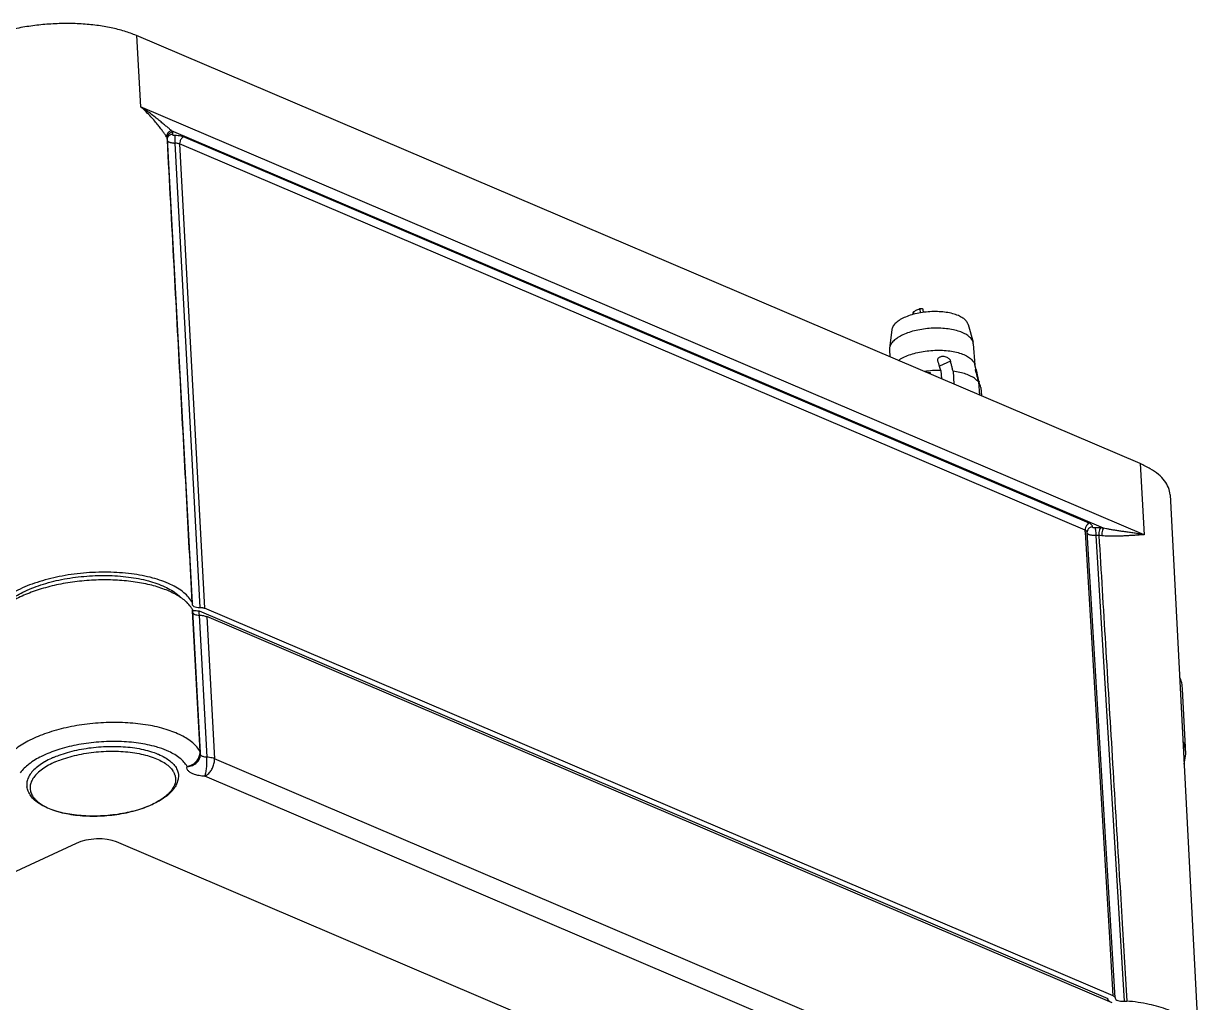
# Model space of a CAD drawing. Header units: millimetres. Extents: x -308 to 1490, y -1725 to -1095.
# Drawn here: x -212.3 to -130.4, y -1544.7 to -1476.4 of the extents above; entities that cross this region are included whole.
import ezdxf

# ---------------------------------------------------------------- set-up
doc = ezdxf.new("R2010")
doc.units = ezdxf.units.MM

# ---------------------------------------------------------------- blocks, each defined once
blk = doc.blocks.new('*u2')
for p, q in [((-4.15292887881094, 7.313991239446068), (60.75880469448907, 37.3170455113459)), ((-66.28052730321099, 32.51888327004599), (-6.968791031810838, 7.207638637946047)), ((-76.34698267971089, 29.60070817324595), (-13.13255616191088, 2.623993032946146)), ((-77.02048978531093, 28.3805882922461), (-13.80606326741088, 1.403873151946073)), ((-80.46003213971096, -17.00657412665396), (-82.44421934441095, 21.00343083184612)), ((-77.12207821461095, 12.89598843654608), (-77.44659120581093, 18.31653596384604)), ((-75.28934726881096, -14.17816738865395), (-77.24934895131094, 18.31785382744602)), ((-76.63153199071087, 18.09654770344605), (-76.6318596366109, 18.10877581534601)), ((-76.6314523699109, 18.08603792744589), (-76.63153199071087, 18.09654770344605)), ((-76.63146577221084, 18.08603699584592), (-74.67258417861092, -14.40862923405393)), ((-76.42106108501093, 18.43703907174586), (-13.27395619581091, -8.51094660765375)), ((-76.13288067061092, 18.31405833584586), (-76.12679179921088, 18.12504602654599)), ((-12.73903079041088, -8.925639494254028), (-76.12679179921088, 18.12504602654599)), ((-76.50103433561094, 17.95044116524605), (-13.11692939701095, -9.098684130053925)), ((-76.50103433561094, 17.95044116524605), (-76.25502095401089, 13.86947846294606)), ((-76.25502095401089, 13.86947846294606), (-74.55077789101085, -14.40114784145408)), ((-81.44082434381096, 1.781933557445882), (-81.57150788671095, 1.058559305045947)), ((-81.57172191901088, 1.062515098245967), (-81.33625179471085, -3.440075108753945)), ((-13.27395619581091, -8.51094660765375), (-13.80606326741088, 1.403873151946073)), ((-12.74056597051083, -8.614660026853926), (-13.27223238351087, 1.294796159846101)), ((-12.82910855601097, 0.9936717073460386), (-12.29699016101097, -8.91965305925396)), ((-12.80371304071093, 1.277362456546143), (-12.80376270571094, 1.277152288746038)), ((-12.80371304071093, 1.277362456546143), (-12.79881486201089, 1.29717359884603)), ((-12.8026231688109, 0.9051048671460649), (-12.2736823693109, -8.91839800855405)), ((-12.75545217621095, -8.613029143554058), (-12.74860038591089, -8.743509622453985)), ((-12.74860038591089, -8.743509622453985), (-12.73903079041088, -8.925639494254028)), ((-12.2736823693109, -8.91839800855405), (-12.26860624151084, -9.012666413554143)), ((-11.37789519131093, -41.50207289265381), (-13.11692939701095, -9.098684130053925)), ((-11.0441113262109, -41.55128780035398), (-12.78301089171089, -9.150766884354198)), ((-12.26800012311094, -9.460360267553824), (-10.52866160131089, -41.86237726095396)), ((-12.26799890971085, -9.46036018535392), (-12.26046645791087, -9.416109183153822)), ((-12.25556283481092, -9.503692624053883), (-12.26799890971085, -9.46036018535392)), ((-12.26046645791087, -9.416109183153822), (-12.25243405421088, -9.365886976753927)), ((-78.37233918671097, -19.18858348545382), (-78.65529740681097, -14.22395954265403)), ((-78.65529740681097, -14.22395954265403), (-8.647281346710884, -44.09983457355384)), ((-75.81069799091085, -14.6841211827541), (-10.81829937991085, -42.41958475015394)), ((-74.67272910601093, -14.38587080965408), (-74.67272409701093, -14.38595443305394)), ((-74.67256421911088, -14.40843108445392), (-74.67241876411083, -14.43301766795389)), ((-74.67243938261083, -14.43343822115412), (-74.67241876411083, -14.43301766795389)), ((-74.55077789101085, -14.40114784145408), (-74.54927889721091, -14.42601371625392)), ((-74.54927889721091, -14.42601371625392), (-74.5419954396109, -14.54683445485398)), ((-74.5419954396109, -14.54683445485398), (-11.37789519131093, -41.50207289265381)), ((-74.8113982819109, -15.03488240725392), (-11.64731231981091, -41.99011474835402)), ((-78.37233918671097, -19.18858348545382), (-8.364397403710882, -49.06442681855378)), ((-67.2570570278109, -24.50823436125393), (-67.29968895181094, -23.91382972575411)), ((-67.09423554711088, -24.88716780915411), (-67.15976258371086, -23.97354321165403)), ((-67.12515563671093, -24.96549995095393), (-67.14376257541096, -24.90152175925391)), ((-67.05966038481085, -25.18924316725406), (-67.02312837931083, -25.17235759545383)), ((-65.32303462001084, -25.64302664545403), (-65.38856165661093, -24.729402048054)), ((-64.46400941201091, -25.70016560315389), (-64.5066413359109, -25.10576096765385)), ((-66.96839863371088, -25.59074413995404), (-66.97197304641088, -25.57323920945396)), ((-66.82638964591092, -26.11871767915409), (-66.92221353321088, -25.76763112555409)), ((-66.73495933421088, -27.54789263245402), (-66.84140967421092, -26.06368620315379)), ((-65.15007227061085, -26.33532930235378), (-64.38326937791089, -25.98090295235397)), ((-63.75088292441092, -25.42828037505387), (-63.74458955041098, -25.51602707595384)), ((-63.74458955041098, -25.51602707595384), (-63.64908781161091, -25.47172137285406)), ((-60.88039810741088, -27.1279914508541), (-60.91552202511093, -26.6382687829539)), ((-66.37390663641088, -28.9009144125539), (-66.71556067091092, -27.66026920745389)), ((-61.04466551641087, -28.518690270354), (-60.88356095461097, -27.24198618395394)), ((-60.88356095461097, -27.24198618395394), (-60.88039810741088, -27.1279914508541)), ((-63.25653556671091, -29.74433201965394), (-63.24242097681088, -29.94112768185414)), ((-63.01787350681093, -29.98477311015404), (-63.03777552561098, -29.70728499425377)), ((-62.56367752871085, -29.774837774454), (-62.57580067951096, -29.60580817505388)), ((-62.54752687521091, -29.59821835355388), (-62.53781009451097, -29.73369662755385)), ((-10.52120142931096, -41.76920964285409), (-10.51621065301094, -41.86202060425398)), ((-10.53666863971091, -41.93424698535409), (-10.5416094374109, -41.94890589275383)), ((-10.52862611131093, -41.86268816085385), (-10.53666863971091, -41.93424698535409)), ((-10.5286514692109, -41.86256282865406), (-10.51358513071091, -41.910846384754)), ((-10.51621065301094, -41.86202060425398), (-10.51358510491093, -41.91084651635401)), ((-8.364397403710882, -49.06442681855378), (-8.647281346710884, -44.09983457355384))]:
    blk.add_line(p, q)
for centre, radius, start, end in [((-6.780453551410915, -1.278977972853909), 6.4656046677, 114.3614848537005, 114.8063857750981), ((-6.863064763810939, -0.9817761575538952), 6.148827012100001, 114.8059643794983, 115.2631591184003), ((-10.04159722321094, 2.860343055845988), 1.0545880646, 196.1759634322978, 200.8730234732974), ((-2.161620590910957, 3.480831343246109), 1.2233641524, 337.6833989452995, 341.7855628023033), ((-9.835322653010849, 2.955657958545999), 1.2821807145, 209.6811493906947, 210.8858888251038), ((-9.800149854710867, 2.976875381046057), 1.3232572524, 210.8925291401987, 213.2790251042021), ((-5.261520167810886, 7.44550487794595), 6.3536827957, 293.7165671308994, 294.8031370155027), ((-11.82998285121096, 1.047265580746171), 1.0005620807, 177.2298847383991, 183.0704457925061), ((-11.83075817691088, 1.047285303446188), 0.9997867079, 171.3786563415948, 177.2288663251022), ((-12.63692155721094, 1.004259239846078), 0.1924768851, 183.1532229694971, 195.6205992118924), ((-11.82984432951082, 1.047124944046118), 1.0007142681, 166.698623491406, 171.3774220191989), ((-11.97034129011092, 0.9485090880461939), 0.8334128954000001, 177.1440058318002, 182.9853199023977), ((-5.225312954610899, 7.416886385246016), 6.6529201138, 293.4596448252003, 294.8010007062993), ((-4.920872512710844, 7.659912893645924), 7.1627688422, 295.8912249440021, 296.2726406767975), ((-7.67142825111091, 7.714698394046081), 7.4329541047, 252.1263105606008, 255.0465906821954), ((-12.67322874701097, -11.26582215535382), 2.3411076002, 86.22471748019937, 91.61063761819953), ((-12.61197150281089, -10.70021095705397), 1.7716727714, 79.43831588690068, 80.23793929699629), ((-10.60047030261092, -8.056078417053868), 1.9229503649, 209.8319974301011, 216.1443302300029), ((-9.884076810410875, -7.434270034354086), 2.8735785823, 226.3342221871983, 227.209512747194), ((-74.07305748061083, 0.9671299287460897), 15.7474146059, 263.6648252970992, 264.4242064149994), ((-74.03996219321095, 0.7369429220461825), 14.9874307722, 263.664823165601, 264.424294049502), ((-74.78494872491092, -14.392769728654), 0.1124204751, 3.51794343019228, 9.947863377093599), ((25.02989984188912, 1.86394282004585), 95.98111344200001, 195.9479645880014, 196.1922842046977), ((13.56335707328913, -1.467405904953921), 84.0404456624, 196.2366066110986, 196.395547931093), ((29.23885230038911, 1.078536514646203), 97.45422094610001, 195.9490454552935, 196.1127969499991), ((-64.44646921051083, -18.43031128055395), 7.269840898200001, 269.8617609753975, 278.8694669784047), ((19.44561783458914, -1.755047367454154), 87.2592899679, 196.1099315611063, 196.3926161421008), ((-66.1703333398109, -27.50962944065395), 0.5656727169, 183.8768206028033, 195.4448361687036), ((-11.02103205901096, -42.86498341815377), 1.3138983328, 88.07621142400066, 91.00648016850096), ((-9.013618989310885, -41.22887179365398), 2.1620986018, 210.564902565099, 213.4164928686012), ((-10.84349608051082, -41.92792827305402), 0.3303580345, 355.5178855897003, 2.962244326792826), ((-8.76518290591082, -40.87885755155412), 2.030249116, 210.5510969276, 212.4717260822945), ((-8.71212454591091, -40.84529917795408), 2.0930290849, 212.4669516639067, 213.4077887095985), ((8.281045027789105, -29.6616229612539), 22.4361455286, 213.3554123217993, 213.8293263262001)]:
    blk.add_arc(centre, radius, start, end)
for centre, major_axis, ratio, start_param, end_param in [((-5.497041737310951, 7.891183097346129), (1.994874949699996, 0.1435373561999999), 0.4420480498, -2.4317938735, -0.8637366023999999), ((-64.10310706411087, -23.21886974525387), (3.223578586600001, -0.9112749846), 0.6589888937999999, -1.2770624017, -1.210031497)]:
    blk.add_ellipse(centre, major_axis=major_axis, ratio=ratio, start_param=start_param, end_param=end_param)
for points, start_tangent, end_tangent in [([(-82.44317479341089, 21.00280170844599), (-82.42674005771084, 20.84375552174606), (-82.10146678551098, 20.11963153184615), (-81.39204586911092, 19.47209897354605), (-80.33797188811093, 18.93720699694586), (-78.99792679651091, 18.5447338738461), (-77.44659081791087, 18.31653590754604)], (0.04506708506125916, -0.9989839627562003), (0.9962731814150693, -0.08625397378148159)), ([(-77.24934913941092, 18.31785382674593), (-77.34967001911093, 18.31273816114617), (-77.44659081791087, 18.31653590754604)], (-0.9954549273281472, -0.09523385772986984), (-0.9962731814227995, 0.086253973692195)), ([(-76.81002755421093, 18.27747506394599), (-77.01490957111093, 18.3186183551461), (-77.24934913941092, 18.31785382674593)], (-0.9474590835758351, 0.3198769840886317), (-0.9954549273335094, -0.09523385767382196)), ([(-76.63171676431091, 18.10878668434611), (-76.6751649465109, 18.19838191014605), (-76.81002755421093, 18.27747506394599)], (-0.0758558385245035, 0.9971187952103523), (-0.9474590835522061, 0.3198769841586196)), ([(-76.50103433561094, 17.95044116524605), (-76.55798484561092, 17.98064168954625), (-76.59966386061092, 18.01593801244599), (-76.62451194901098, 18.05510074624613), (-76.6314389255109, 18.08603878674603)], (-0.9197507173127464, 0.3925030165523429), (-0.06378922141775172, 0.997963393732915)), ([(-76.20828523551097, 18.31381993764626), (-76.24483072341093, 18.34703434004587), (-76.3141571046109, 18.39489025954617)], (-0.6993426877542418, 0.714786545120061), (-0.8618173249433984, 0.5072187875339447)), ([(-76.14486596631093, 18.22256305084602), (-76.17609666531087, 18.27612626574592), (-76.20828523551097, 18.31381993764626)], (-0.3979707606366865, 0.9173980998880789), (-0.6993426877450086, 0.7147865451290948)), ([(-75.49615450011095, -14.17957753965402), (-75.95290852261087, -6.586303420953755), (-76.4240634836109, 1.256509234246096), (-76.91866605581083, 9.50137705044608), (-77.12207821461095, 12.89598843654608)], (-0.06007562347222049, 0.9981938286046574), (-0.05979423023045536, 0.9982107242617401)), ([(-9.447464788510956, 4.610936693846043), (-8.943307264910914, 4.815782622546067), (-8.346017403510928, 5.008070812046071), (-7.711557528010985, 5.164668792446037), (-7.049991541710938, 5.283812218046023), (-6.371835954210951, 5.364016354146088), (-5.68787616241093, 5.404184628645908), (-5.008985587310917, 5.403659839545981), (-4.345918807510884, 5.362230591746084), (-3.709123473810905, 5.280087791046071), (-3.10860101001083, 5.157730268946125), (-2.553898720810935, 4.995836848145927), (-2.054398296010845, 4.795214105145988), (-1.620149523410987, 4.557244596446026), (-1.262755165910903, 4.28566763124627), (-0.9933014725108933, 3.989075912846147), (-0.8153215140108614, 3.678004270446081), (-0.724885732310895, 3.359770851845951)], (0.9109567398250089, 0.4125019008045794), (0.1495291042883003, -0.9887573246104115)), ([(-0.9995551542109524, 3.098439174846135), (-0.9447555788109412, 3.407267621746087), (-0.9844881730108455, 3.711095422146172), (-1.118012793810863, 4.004262839146122), (-1.342842130010922, 4.281308718246237), (-1.654788036510922, 4.537072219045967), (-2.048039551310922, 4.76678895144596), (-2.515271142810889, 4.966179727246072), (-3.047779170510921, 5.131530273746193), (-3.635644017310938, 5.259760422946101), (-4.267914873410859, 5.348481489846108), (-4.932813729010945, 5.396040768845978), (-5.617954776710917, 5.401552320645806), (-6.310575134810847, 5.364913475345929), (-6.997772596710888, 5.286806745345984), (-7.666745973910906, 5.168687111246072), (-8.30503355811095, 5.012754918246173), (-8.900745259310838, 4.821914888246056), (-9.442784095710863, 4.599722009846118)], (0.3121256743681813, 0.9500408219651448), (-0.907726234779761, -0.4195629663025067)), ([(-11.29137657781087, 2.601920379646117), (-11.25436178741086, 2.901616738146004), (-11.14379342081088, 3.207453119546244), (-10.95448778601087, 3.514761711246138), (-10.68697416391092, 3.813965140146138), (-10.34847738461087, 4.095896924346107), (-9.947852151510915, 4.355442755246031), (-9.493119030010917, 4.590050031946021)], (0.006893039470127825, 0.9999762427212275), (0.9077262347742936, 0.4195629663143357)), ([(-11.0544348241109, 2.566547242246088), (-11.09416741831092, 2.870375042745991), (-11.03936784291091, 3.17920348964617), (-10.89105691041084, 3.487279693345954), (-10.65199737281091, 3.788864777046001), (-10.32664245691092, 4.078340781346014), (-9.921052909210971, 4.350315315946091), (-9.48723935721091, 4.578959524646052)], (-0.2781285300284047, 0.9605438671837111), (0.9043494320434532, 0.4267928124543378)), ([(-1.972968132510914, 1.616006428545916), (-1.955500839810952, 1.626155294346063), (-1.545617919710935, 1.896543765746173), (-1.211990727710941, 2.184103071946083), (-0.9603277176108804, 2.483912993446211), (-0.7949349132109091, 2.790843699546258), (-0.7186422313109233, 3.099643520746213), (-0.7249189919108403, 3.359766449646031)], (0.865653111524071, 0.5006442754178806), (-0.14857075960001, 0.9889017794462077)), ([(-13.13255616191088, 2.623993032946146), (-13.35475718031091, 2.476983061146029), (-13.5495233516109, 2.258283409846172), (-13.69822198481086, 1.988773769146064), (-13.78651968321094, 1.69447018364599), (-13.80606326181089, 1.403873149546143)], (-0.9077262347667667, -0.4195629663306201), (0.0568880216132267, -0.9983805652139536)), ([(-13.13255616191088, 2.623993032946146), (-13.20500673751087, 2.387996733546061), (-13.2569491119109, 2.053077835946169), (-13.28059066801086, 1.669493807546132), (-13.27238530461091, 1.294798783646002)], (-0.389141054082204, -0.9211781803906296), (0.07543632782526954, -0.9971506207410386)), ([(-13.13255616191088, 2.623993032946146), (-12.73449545461096, 2.585084199045923), (-12.42576906351098, 2.511534581346041), (-12.19548325921085, 2.415428519645957), (-12.02108153901088, 2.29269318304614), (-11.90819369351095, 2.132300836546165), (-11.89475695151089, 1.942543630045975)], (0.9994139113001849, -0.03423205953001575), (-0.2302068004657976, -0.9731417312084096)), ([(-9.804722413910895, 1.05311184864604), (-9.906901476510825, 1.095342911145963), (-10.33917731741087, 1.309511312646009), (-10.69724864721093, 1.550894837046144), (-10.97498876601082, 1.815363345345986), (-11.16764546341085, 2.098391707946121), (-11.27192232991092, 2.395137231046192), (-11.29129119661093, 2.601921583246167)], (-0.9283987768462312, 0.3715854022299879), (0.006151576087018297, 0.9999810788768184)), ([(-10.9492741749109, 2.32075687054612), (-11.02697513391092, 2.484595322646101)], (-0.4951410302721279, 0.8688126150908815), (-0.3558513979627256, 0.9345425525720987)), ([(-2.596138901510926, 1.677920654646186), (-2.117870087910887, 1.927327348545987), (-1.712280540310871, 2.199301883145836), (-1.386925624410878, 2.488777887446076), (-1.14786608681095, 2.790362971145896), (-1.029886737910942, 3.016290348645953)], (0.9077262347823521, 0.4195629662969009), (0.3792846353373713, 0.9252800470111724)), ([(-11.89475695141084, 1.942543629746069), (-12.26628136881084, 1.871658030545859), (-12.57271115331093, 1.677616086546095), (-12.7682687094109, 1.38940575454626), (-12.79968721061084, 1.292995201745953)], (-0.9999759083084063, -0.006941383347577), (-0.2484785845480482, -0.9686373898528792)), ([(-11.89475695131091, 1.942543629846114), (-12.18855756811092, 1.851439120345958), (-12.44808683051087, 1.68332824254594), (-12.64849259311097, 1.454295178746179)], (-0.9870521664770203, -0.1603995656260352), (-0.5444176205327129, -0.8388143146450824)), ([(-11.89475695151089, 1.942543630045975), (-11.41227761381094, 1.383715827046217), (-10.62782007061094, 0.9031911678459892), (-9.95274760851089, 0.6404925225460829)], (0.4830683957863662, -0.8755826203119766), (0.951511616733989, -0.3076128138102678)), ([(-2.705989370110842, 1.628413903046066), (-3.138177737810906, 1.455727776145977), (-3.733889439010909, 1.264887746146087), (-4.372177023210838, 1.108955553246233), (-5.041150400410856, 0.9908359191458658), (-5.728347862410942, 0.9127291891459208), (-6.420968220510872, 0.8760903438460446), (-7.106109268110913, 0.881601895546055), (-7.77100812381093, 0.9291611746461967), (-8.403278979910851, 1.017882241545976), (-8.991143826710982, 1.146112390746111), (-9.52365185431097, 1.311462937246006), (-9.990883445810937, 1.51085371304589), (-10.38413496071087, 1.74057044544611), (-10.69608086721098, 1.996333946246068), (-10.90640389041084, 2.250781885345987)], (-0.9155192647120802, -0.4022741303403092), (-0.5485874895251115, 0.8360931564942602)), ([(-1.750322602610936, 1.23707312034594), (-0.8613526070108719, 1.780551661246136), (-0.2606967834109355, 2.380091156446042)], (0.8966949535602255, 0.4426490260461724), (0.5869936555254941, 0.809591531806514)), ([(-81.57144536851092, 1.058815638346005), (-81.56318376381091, 0.9518876723459471), (-81.4558770609109, 0.442123688446145), (-81.36733080581087, 0.1975558592459947)], (0.05310979154138424, -0.9985886791078852), (0.3780251132931088, -0.9257953411633331)), ([(-13.80606326181089, 1.403873149546143), (-13.65077331671091, 1.350619542246022), (-13.47027679741097, 1.313729235246001), (-13.27238530461091, 1.294798783646002)], (0.9177761978804148, -0.3970980365151281), (0.9988914655279895, -0.04707271072867857)), ([(-13.27223238351087, 1.294796159846101), (-13.12341385501088, 1.283145345846151), (-13.01236383191087, 1.258537934346123), (-12.93312831851097, 1.226372895146142), (-12.87103927441092, 1.182646097745874), (-12.82894222931088, 1.122022545446043)], (0.999919386786161, -0.01269724100693406), (0.3489142648365592, -0.9371546488139316)), ([(-12.82228946671091, 0.9524317428458744), (-12.8026231706109, 0.9051048696460384)], (0.2684961328253193, -0.9632807621134395), (0.4863482792008124, -0.8737650435434053)), ([(-12.77055984081096, 1.186302342346153), (-12.80271902031097, 0.9900346041458761)], (-0.2694864816193956, -0.9630041724854567), (-0.04938035615147916, -0.9987800460693803)), ([(-12.8026231688109, 0.9051048671460649), (-12.29650723041084, 0.3012774002459082), (-11.49631254841086, -0.2230243880540002), (-10.43905422851083, -0.6435471939539639), (-9.17364147741091, -0.9408374916538378), (-7.758609045010985, -1.101143482853786), (-6.259415523710913, -1.117049426653921), (-4.745411461610843, -0.9878195812539161), (-3.286632488910868, -0.7194318876538546), (-1.950560914510902, -0.3243018849539112), (-0.7990000037108302, 0.1792927964461342), (0.1147786709890397, 0.768055747946164), (0.7485056983890672, 1.414751785845965)], (0.4830683949918205, -0.8755826207503359), (0.5869936546737223, 0.8095915324240905)), ([(-12.64849259311097, 1.454295178746179), (-12.77055984081096, 1.186302342346153)], (-0.5444176205599305, -0.8388143146274174), (-0.2694864815952838, -0.9630041724922042)), ([(-2.576765122410848, 1.313892003746105), (-2.974796264010934, 1.1550235860459), (-3.566768340810881, 0.9623415431460671), (-4.200413701610955, 0.8028147941458883), (-4.864890498710906, 0.6791728859461728), (-5.548829349810944, 0.5935313658460473), (-6.240527871510835, 0.5473555840460449), (-6.928150910410864, 0.5414356209462312), (-7.599933045610896, 0.5758727688460112), (-8.244379898510829, 0.650077798446091), (-8.85046480481094, 0.7627810411458995), (-9.407817483810845, 0.9120541132460858), (-9.804722413910895, 1.05311184864604)], (-0.9172991117236948, -0.3981988694495764), (-0.928398776854755, 0.3715854022086913)), ([(-9.589379463110959, 0.5334540818462301), (-8.3522204968109, 0.2939969526460118), (-6.985739504010894, 0.198385267545973), (-5.56486998781088, 0.2518235562461086), (-4.16826385871093, 0.4513549842458815), (-2.872520523810977, 0.7860724456459138), (-1.793149128010896, 1.216109365046123)], (0.9659498179168513, -0.2587294905232145), (0.8996217585305615, 0.4366700030668241)), ([(-2.434626277610846, 1.377564079646163), (-1.972968132510914, 1.616006428545916)], (0.9077262348025309, 0.4195629662532439), (0.8656531115595631, 0.5006442753565117)), ([(-81.33619500921088, -3.440075559154138), (-81.31632699181091, -3.644307285653895), (-81.20265661481096, -4.116835302953859), (-81.13196991761095, -4.307042468054078)], (0.05217962319008625, -0.9986377155524124), (0.3772734128702036, -0.9261019230847483)), ([(-12.74056597051083, -8.614660026853926), (-13.03091865611088, -8.582847872253978), (-13.27395619581091, -8.51094660765375)], (-0.9994089569836505, 0.03437639743853378), (-0.9197507172657932, 0.3925030166623681)), ([(-12.58127567911095, -8.631006888354023), (-12.74056597051083, -8.614660026853926)], (-0.9845808521505982, 0.1749301162704756), (-0.9994089569780104, 0.03437639760250823)), ([(-12.3020453150109, -8.780600114454046), (-12.34949920051088, -8.72322265445382), (-12.44604456611091, -8.667925662553898), (-12.58127567911095, -8.631006888354023)], (-0.4435873819401858, 0.8962311278813362), (-0.9845808521302746, 0.1749301163848657)), ([(-12.31157205601096, -8.954191317654022), (-12.39716150141089, -8.941492587353878), (-12.51908216611093, -8.929794837953978)], (-0.9855141040406254, 0.169593486717513), (-0.9977589893503503, 0.06691038163519654)), ([(-12.29695619591087, -8.9196513733541), (-12.29502238121097, -8.93870932835398), (-12.26860624131098, -9.012666413953866)], (0.05164771859843286, -0.9986653659577753), (0.4963312121321318, -0.8681332431507556)), ([(-12.25556283481092, -9.503692624053883), (-11.68027195331092, -10.18303122535394), (-10.74382155011097, -10.76205110125375), (-9.498363605210898, -11.2084829050541), (-8.013234708010827, -11.49747307675398), (-6.371114307410949, -11.6129330781539), (-4.663421819710834, -11.54843506715406), (-2.985227176010881, -11.30756974985388), (-1.429958103110835, -10.90374647855401), (-0.08419886361082263, -10.35944672985397), (0.9771300224891775, -9.704972525154062), (1.694917388589033, -8.976795396453781)], (0.4703344314812546, -0.8824882563316099), (0.5769345550780929, 0.8167903765084669)), ([(1.211454618289167, -8.933625280553997), (0.5449200835890906, -9.61055159305397), (-0.4441078004109613, -10.22062800155391), (-1.691320581110972, -10.72525938555395), (-3.143388436410874, -11.102330224654), (-4.696799421910896, -11.32533026585406), (-6.292132831110962, -11.38558458325406), (-7.812142875510858, -11.27866490825409), (-9.198715920310974, -11.00880699975392), (-10.35293375971094, -10.59487550445397), (-11.22555228741089, -10.05511181815382), (-11.40053088641082, -9.895916719653997)], (-0.576409362521059, -0.8171610898703306), (-0.7093839212658402, 0.7048222841606956)), ([(-12.78301089171089, -9.150766884354198), (-12.87654175171087, -9.149304863453835), (-12.9656427284109, -9.139839859553831), (-13.04671425111098, -9.12275183135398), (-13.11692939701095, -9.098684130053925)], (-0.9996331960223069, -0.0270827142330368), (-0.9197507172901852, 0.3925030166052102)), ([(-12.36883723671087, -9.222760723153897), (-12.55216223341097, -9.16606753025394), (-12.78301089171089, -9.150766884354198)], (-0.8913215079253392, 0.4533717784663043), (-0.999633196024815, -0.02708271414046197)), ([(-12.26809904611093, -9.312040630853971), (-12.36883723671087, -9.222760723153897)], (-0.446078254439003, 0.8949939613855794), (-0.8913215078758671, 0.4533717785635655)), ([(-12.25342543841089, -9.365954984253904), (-12.26809904611093, -9.312040630853971)], (-0.06843764566232226, 0.9976553957435396), (-0.446078253914959, 0.8949939616467708)), ([(-12.25556281101092, -9.503692652353948), (-11.85053763541089, -17.04115034915412), (-11.43121134241085, -24.84299075085391), (-10.98865955801091, -33.07524083785393), (-10.52120142931096, -41.76920964285409)], (0.0536511666773754, -0.9985597389811771), (0.05369592540379523, -0.9985573331537003)), ([(-12.15331767161092, -9.19027555795401), (-11.86814048431086, -9.512958372253934)], (0.5887739465005175, -0.8082977421236596), (0.7233518081306187, -0.6904796605796325)), ([(-11.83615470321092, -9.543024588253957), (-11.18085142481084, -10.0171292241539), (-10.32534030351087, -10.41804727985391), (-9.298679892810924, -10.73223564125374), (-8.135450445110905, -10.94920654745397), (-6.874736629710924, -11.06172787495416), (-5.558856110410829, -11.06605143495403), (-4.231982148810971, -10.96204025165389), (-2.938653940810923, -10.7531776654539), (-1.722278066910917, -10.4464453936539), (-0.6237133319108352, -10.05209110565397), (0.320060159689092, -9.583300350554055), (1.076983075589055, -9.055934039354042)], (0.7338155235080837, -0.6793487892522937), (0.7649415268428672, 0.6440997286999145)), ([(-78.65529545981087, -14.22399369285404), (-78.30898490311085, -14.20688588745406), (-77.97053888411085, -14.18531591415399), (-77.64116514591092, -14.16344259255402), (-77.32290370281089, -14.14416923425392), (-77.01703382711094, -14.12947674185398), (-76.72426774611097, -14.12071001155391), (-76.44522199701089, -14.11878319245398), (-76.18038752451082, -14.12429129635393), (-75.92993882131088, -14.1376037850539), (-75.69374322551096, -14.15896522785397)], (0.9993085260977387, 0.03718157700212847), (0.9938861728914657, -0.1104095799066166)), ([(-78.65522312961093, -14.22399124035383), (-78.29266326291088, -14.28681958405377), (-77.94827613651091, -14.34075081345395), (-77.62122455701092, -14.38887465695393), (-77.31186889651087, -14.43323002775401), (-77.02009477831086, -14.47534730195412), (-76.74546691851094, -14.5163909921539), (-76.48763581051082, -14.55721687985397), (-76.24626868321093, -14.59845844055394), (-76.02085303861088, -14.64061730215417), (-75.81069799091085, -14.6841211827541)], (0.9834011652211158, -0.1814446148050471), (0.9769505272764896, -0.2134658456385681)), ([(-75.81069799091085, -14.6841211827541), (-75.74367611861089, -14.55139428655389), (-75.70095819811092, -14.35958026575418), (-75.69374322551096, -14.15896522785397)], (0.6343193536900106, 0.7730711206184637), (-0.06411538410197203, 0.9979424920913313)), ([(-75.60311447481092, -14.70577630065395), (-75.5410499689109, -14.57252856275409), (-75.5019912831109, -14.38033259385384), (-75.4961762690109, -14.17957541405394)], (0.6041465964222361, 0.7968731957039512), (-0.06459337973064917, 0.9979116670802944)), ([(-75.60311447481092, -14.70577630065395), (-75.42015635901089, -14.71439445085389), (-75.23069643101087, -14.70532272375385)], (0.99525858652817, -0.09726430970273248), (0.9955727177263513, 0.09399448770522172)), ([(-75.49615451391094, -14.17957741055397), (-75.39384767761089, -14.18391959735391), (-75.28934726871091, -14.17816738815395)], (0.9955625312393375, -0.09410231874041791), (0.9947714793619815, 0.1021259215281548)), ([(-75.28934726881096, -14.17816738865395), (-75.21700950821094, -14.17387163035391), (-75.14227596061085, -14.17360039105415), (-75.06597264151094, -14.17775720305394), (-74.98974022661093, -14.18680792275404), (-74.91649297491097, -14.20103789085397), (-74.84994492031092, -14.22027990375386), (-74.79627851811085, -14.24245682665401), (-74.75724817471098, -14.26464272065391), (-74.72814497041088, -14.28667878415399), (-74.70518972881098, -14.31005691155406), (-74.68763672481089, -14.33571088675399), (-74.6761129222109, -14.36458167345381), (-74.67421845151091, -14.37334886965391)], (0.9961965189416973, 0.08713492783290183), (0.1725393493879786, -0.9850026258405473)), ([(-75.23069643101087, -14.70532272375385), (-75.25060833871089, -14.57182721225399), (-75.2720388327109, -14.37920853555397), (-75.28934725221086, -14.17816747275401)], (-0.1880079315562393, 0.9821675099859212), (-0.07234920420238698, 0.9973793624550698)), ([(-75.23069643101087, -14.70532272375385), (-75.20989553841093, -14.70396364295402), (-75.18627592501093, -14.70376738485402), (-75.16098986701093, -14.70505649245388), (-75.1358587717109, -14.70797517255392), (-75.11325761091086, -14.71234031475387), (-75.09549653961096, -14.71744718085392), (-75.08277739651089, -14.72274777955408), (-75.07291578271088, -14.72848527095402), (-75.06435576781098, -14.73506154215397), (-75.05708151331089, -14.74260314115395), (-75.05127269541083, -14.75123446135399), (-75.04742881461095, -14.76101650655391), (-75.04629406101083, -14.77189063855394)], (0.9955285370158047, 0.09446127241982094), (-0.04772563684017778, -0.9988604825440837)), ([(-75.04629640201085, -14.77185793325407), (-74.85124013851089, -14.71485293405385), (-74.71462974171084, -14.57811568945408), (-74.67254951471091, -14.43343220745396)], (0.998834252267241, 0.04827148742002529), (0.05452291885277333, 0.9985125193605607)), ([(-74.8113982819109, -15.03488240725392), (-74.66891022711093, -14.920524976254), (-74.57051042361093, -14.74226470895383), (-74.5419954396109, -14.54683445485398)], (0.9077262348015308, 0.4195629662554075), (-0.05688802155316332, 0.9983805652173758)), ([(-74.67252627131086, -14.40863272225397), (-74.65920282241098, -14.45403818035402), (-74.6146778960109, -14.50475146895405), (-74.5419954396109, -14.54683445485398)], (0.06835707348680224, -0.9976609196036096), (0.918218777738571, -0.3960735742362582)), ([(-75.04629406101083, -14.77189063855394), (-75.0219309260109, -14.87118459075418), (-74.94155882851089, -14.96065679255389), (-74.8113982819109, -15.03488240725392)], (-0.04647573580993709, -0.9989194191629899), (0.9198802408883585, -0.3921993656588132)), ([(-80.46003016281088, -17.00660015405401), (-80.45939289411092, -17.01801072445392), (-80.34811601131094, -17.51390921895381), (-80.07695928861096, -17.98757316565388), (-79.65061973801096, -18.43092599625379), (-79.07882383361095, -18.83375086265391), (-78.37233918671097, -19.18858348545382)], (0.05198252406794659, -0.9986479946365112), (0.9197507172880421, -0.3925030166102324)), ([(-66.92127319771089, -25.57947046605386), (-66.97857808581091, -25.35068017475396), (-67.03623096211084, -25.11991155815394), (-67.09423554711088, -24.88716780915411)], (-0.2432656539582964, 0.9699597010207395), (-0.2415549243426987, 0.9703871487843361)), ([(-67.09423554711088, -24.88716780915411), (-66.88107115271089, -25.09457093585388), (-66.58821778471088, -25.27858909615406), (-66.22385592711089, -25.43408099095404), (-65.79816412361095, -25.55670220965385), (-65.32303462001084, -25.64302664545403)], (0.6188825123993521, -0.7854835681580272), (0.9909069410729574, -0.1345490027218136)), ([(-66.97197304641088, -25.57323920945396), (-66.99280102071089, -25.47342637775409), (-67.0140071190109, -25.37227124615401), (-67.03612751651087, -25.27659608585395), (-67.05966038481085, -25.18924316725406)], (-0.2001352134491141, 0.9797682870646905), (-0.2822857763685622, 0.9593303604389877)), ([(-66.94846208231093, -25.669840426154), (-66.95093765361094, -25.66227246895392), (-66.96839863371088, -25.59074413995404)], (-0.3190226892371865, 0.9477470779442551), (-0.2013468257720741, 0.9795200129407823)), ([(-66.90566791061087, -25.75993001975394), (-66.91299771821093, -25.76006821105398), (-66.93047104071093, -25.72769773595383), (-66.94846208231093, -25.669840426154)], (-0.977102748024035, -0.2127679952527623), (-0.319022688781028, 0.9477470780978032)), ([(-66.92127319771089, -25.57947046605386), (-66.90349635401083, -25.66414046075397), (-66.8972875070109, -25.72495401595393), (-66.90110405721089, -25.75820018455397), (-66.90566791061087, -25.75993001975394)], (0.243265653808128, -0.9699597010584018), (-0.9771027480279213, -0.2127679952349143)), ([(-61.94257755961087, -26.64077646585383), (-62.37349956611092, -26.81005149175394), (-62.85702271651087, -26.94485220895399), (-63.37668120971091, -27.04058814075415), (-63.91477869911091, -27.09399911485389), (-64.45299092001085, -27.10326628455391), (-64.97298970071085, -27.06807406755388), (-65.45706710651086, -26.98962089245401), (-65.88873846191098, -26.87057838815394), (-66.25330371661096, -26.71500040435399), (-66.53834803811094, -26.528184962654), (-66.73416458391091, -26.31649383885406), (-66.82640762551091, -26.11872259395386)], (-0.9077262347803358, -0.4195629663012631), (-0.2636792703810192, 0.9646104096324761)), ([(-65.32303462001084, -25.64302664545403), (-65.26503535091092, -25.87574909025398), (-65.20738247851091, -26.10651774415396), (-65.15007227061085, -26.33532930235378)], (0.2415549243426987, -0.9703871487843361), (0.2432656539582964, -0.9699597010207395)), ([(-64.41703986291088, -26.64169398755394), (-64.43767235531084, -26.65057143875401), (-64.55147918931095, -26.68005307715407), (-64.68322879451091, -26.68232006055405), (-64.8168723957109, -26.65367404085396), (-64.93828593031083, -26.59718341595408), (-65.03895223321092, -26.51874912105404), (-65.11125269951083, -26.42726379775399), (-65.15007227061085, -26.33532930235378)], (-0.9075209847460672, -0.4200067407143944), (-0.2432656539284972, 0.9699597010282134)), ([(-64.26661276901098, -26.38117440915403), (-64.26049644951092, -26.46201152695403), (-64.2890526924109, -26.53663142955384), (-64.34952000911096, -26.60120659105405), (-64.41703986291088, -26.64169398755394)], (0.2822857765556608, -0.9593303603839334), (-0.9075209846920324, -0.420006740831149)), ([(-61.50244493541084, -26.39132224505397), (-61.57893122901089, -26.44279158925383), (-61.94257755961087, -26.64077646585383)], (-0.8181417154642058, -0.5750166375134607), (-0.9077262347588423, -0.4195629663477643)), ([(-66.71557808821092, -27.66027401235397), (-66.62369548021093, -27.85673273215389), (-66.42787893441084, -28.06842385595382), (-66.14283461291086, -28.25523929765404), (-65.77826935821088, -28.410817281454), (-65.34659800291092, -28.52985978575407), (-64.86252059711092, -28.60831296075412), (-64.34252181631098, -28.64350517785397), (-63.80430959541093, -28.63423800815394), (-63.26621210601093, -28.58082703405398), (-62.74655361281089, -28.48509110225405), (-62.26303046251087, -28.35029038495395), (-61.83210845591088, -28.18101535905384)], (0.2659348451939503, -0.9639910052026782), (0.9077262347802557, 0.4195629663014362)), ([(-61.83210845591088, -28.18101535905384), (-61.46846212541084, -27.98303048255411), (-61.18447501041089, -27.76307789285397), (-60.98981795151087, -27.52864781155404), (-60.89111976151094, -27.28772347405402), (-60.88372009601096, -27.24196668195395)], (0.9077262347760027, 0.4195629663106379), (0.1216352309343535, 0.9925748690126839)), ([(-61.91144168141091, -29.37676865455387), (-61.5607818374109, -29.18387148235388), (-61.29253247771089, -28.96840226545373), (-61.11785176161095, -28.73923785925399), (-61.04463774441092, -28.51866437335411)], (0.9077262347881391, 0.4195629662843806), (0.1235578495887522, 0.9923373709606041)), ([(-66.3737049734109, -28.90099330535395), (-66.36247535761083, -28.93742567545405), (-66.23259415541088, -29.15555151355397), (-66.00610965121098, -29.35208190695403), (-65.69244439571094, -29.51955575985403), (-65.30370984491094, -29.65193111025383), (-64.8543857904109, -29.74439369685388), (-64.36100884331097, -29.79344413985382), (-63.84209412401094, -29.79703456915399), (-63.32067248451096, -29.7551936103539), (-62.81034859831095, -29.66877023105417), (-62.33378026101093, -29.54084020095388), (-61.91144168141091, -29.37676865455387)], (0.2611153689527684, -0.9653076007660252), (0.9077262347819948, 0.4195629662976737)), ([(-63.24237731671087, -29.94119396225392), (-63.23895222811086, -29.95322864015384), (-63.22547760631085, -29.96891181015394), (-63.20284248231098, -29.98195864935406)], (0.08349295062039756, -0.9965083678508174), (0.9197507175357648, -0.3925030160297451)), ([(-63.20284248231098, -29.98195864935406), (-63.1629567348109, -29.99343477905404), (-63.11563828421083, -29.99785678735407), (-63.06563677991096, -29.99491558525415), (-63.01787350681093, -29.98477311015404)], (0.9197507173141918, -0.3925030165489557), (0.9573579862346939, 0.288904285521437)), ([(-63.01787350681093, -29.98477311015404), (-62.84520737611092, -29.92443493865403), (-62.69253893471091, -29.85386958355411), (-62.56367752871085, -29.774837774454)], (0.9573579862796281, 0.2889042853725356), (0.8141210017434869, 0.5806952682088787)), ([(-62.56367752871085, -29.774837774454), (-62.54276428931087, -29.75323706505378), (-62.53785568691092, -29.73366423965399)], (0.8141210022161306, 0.5806952675462433), (-0.05418121152735417, 0.9985311193535372)), ([(-11.64731231981091, -41.99011474835402), (-11.50482167561097, -41.875754179654), (-11.40642323911095, -41.69749346645403), (-11.37790947751091, -41.50206679595385)], (0.9077262494139586, 0.4195629346413572), (-0.05688805690147311, 0.9983805632032181)), ([(-11.37789519871092, -41.50207274895411), (-11.28134471321084, -41.53212919545399), (-11.16762660541087, -41.54885439045393), (-11.04411135891098, -41.55128718675405)], (0.9213169241514307, -0.3888124551401961), (0.9992717969187169, 0.03815594164529097)), ([(-11.04625901021097, -42.08386370605399), (-11.03595731381085, -41.94800218935393), (-11.03518422741092, -41.75329122925405), (-11.04414449821093, -41.5512882117539)], (0.1530884904019817, 0.9882124842899135), (-0.07048013307290718, 0.997513183292344)), ([(-10.97692431301095, -41.55182564565393), (-10.91230597011088, -41.55564873755384), (-10.85037005001084, -41.56259640915414), (-10.79136895431088, -41.5726341748541), (-10.73557075561087, -41.5858709857539), (-10.68260969891082, -41.60288801425395), (-10.6330383725109, -41.62458677255381), (-10.58906978921084, -41.65130527075394), (-10.55267368051091, -41.68324871195409), (-10.5357839446109, -41.70451450345399)], (0.9994336298635533, -0.03365144124346228), (0.5586302829805734, -0.8294167872288603)), ([(-11.64731231981091, -41.99011474835402), (-11.4743537943109, -42.04509595675381), (-11.26891918191097, -42.07716874795392), (-11.04625901021097, -42.08386370605399)], (0.9197099078366527, -0.3925986314636052), (0.9996391940308194, 0.026860412458003)), ([(-11.04625901021097, -42.08386370605399), (-11.02482364751097, -42.08384522425376), (-11.00340269271089, -42.08493559255385), (-10.98286855181084, -42.08708021865414), (-10.96403872561098, -42.090141272354), (-10.94759834051092, -42.09393079645406), (-10.93401616371091, -42.09817689845386), (-10.92243629971097, -42.10320549165408), (-10.91091611821082, -42.11023781585391), (-10.8998266210109, -42.12001484715393), (-10.89112197141083, -42.13249073235397), (-10.88686053521099, -42.14722947495397), (-10.88913715331091, -42.16304103195398)], (0.9996336957709282, 0.02706426203234709), (-0.364277172934228, -0.9312905783261456)), ([(-10.88913715331091, -42.16304103195398), (-10.90198849471096, -42.24748227815394), (-10.87530058191089, -42.32832851505395)], (-0.3607286541730438, -0.9326708090524248), (0.5083730646523711, -0.861136938666526)), ([(-10.88913992921096, -42.16300219475397), (-10.69754513481087, -42.1197821311539), (-10.56313754711084, -41.99367436935381), (-10.54183099561089, -41.94882162235399)], (0.9997986787187089, -0.020064945360604), (0.3555062107988517, 0.9346739185852159)), ([(-10.87530058191089, -42.32832851505395), (-10.68711235241096, -42.24890799085392), (-10.5549931513109, -42.09642553735398), (-10.51414835451089, -41.95374505695395)], (0.9859282511264732, 0.1671690271273187), (0.07724490034278324, 0.9970121490588936)), ([(-10.81829937991085, -42.41958475015394), (-10.63147137911085, -42.33798352565395), (-10.50035733231095, -42.1838921692538), (-10.45932876431095, -41.99770890085392)], (0.9837986662349247, 0.1792768370827183), (-0.05273882532472385, 0.9986083397926179)), ([(-10.81829937991085, -42.41958475015394), (-10.6590524482109, -42.55185554545392), (-10.47485469741093, -42.70684319285397), (-10.2627649210109, -42.88447173965392), (-10.01949602231082, -43.08458987295398), (-9.741338010210825, -43.30685690105383), (-9.42373894751097, -43.55084340175381), (-9.061299542510937, -43.8156721921539), (-8.647281346710884, -44.09983457355384)], (0.7738044374381274, -0.6334245753055872), (0.8337115361721728, -0.552200212290285)), ([(-10.35665266181093, -42.15229352015399), (-10.2281889277109, -42.33974900245403), (-10.06998821771083, -42.55947784285399), (-9.877591431010956, -42.81072145575399), (-9.645919882210933, -43.09234120145402), (-9.368839144310982, -43.40286895695408), (-9.03901179871093, -43.73993450535409), (-8.647281346710884, -44.09983457355384)], (0.557536944934815, -0.8301521276445378), (0.7556063449692247, -0.6550259929516148)), ([(-8.364397403710882, -49.06442681855378), (-7.537905974210958, -49.36379073305397), (-6.608814129010966, -49.60146873135409), (-5.594344664110963, -49.77298020505395), (-4.517871608010978, -49.87441638435394), (-3.397753115010914, -49.90401506045396), (-2.260915404510911, -49.86107771425395), (-1.12618185171084, -49.74631528795408), (-0.02082736211093561, -49.56247342855386), (1.036290797689048, -49.31271993825385), (2.020824678889085, -49.00276600335383), (2.914508556889018, -48.63843260195381)], (0.9197507172939943, -0.3925030165962843), (0.9077262347790911, 0.4195629663039559))]:
    blk.add_spline(points, degree=3, dxfattribs=dict(start_tangent=start_tangent, end_tangent=end_tangent))
blk = doc.blocks.new('*u5')
blk.add_blockref('*u2', (117.0678968898583, 134.1036109797551))

msp = doc.modelspace()

# ---------------------------------------------------------------- block references
at = {"rotation": 180}
msp.add_blockref('*u5', (-95.72897806474288, -1392.218027108963), dxfattribs=at)

doc.saveas('drawing.dxf')
